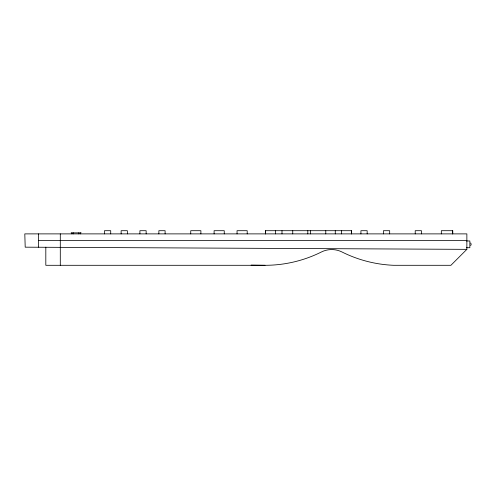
<?xml version="1.0" encoding="UTF-8"?>
<svg xmlns="http://www.w3.org/2000/svg" width="496" height="496" viewBox="0 0 496 496"><rect width="100%" height="100%" fill="white"/><g stroke="black" fill="none" stroke-linecap="round" stroke-linejoin="round"><path stroke-width="0.74" d="M470.71 245.582L471.2 244.243L470.673 242.928M466.866 249.352L25.203 247.175L24.8 233.883L466.866 233.883L466.866 249.352L450.92 265.298L393.638 265.298A126.97 126.97 0 0 1 342.035 252.005A23.114 23.114 0 0 0 321.365 252.005A125.972 125.972 0 0 1 265.031 265.298L45.812 265.298L45.812 247.175M71.12 232.86L81.146 232.86M38.434 240.529L466.866 240.529M466.414 240.975L469.848 240.975L469.848 247.715L466.414 247.715M251.1 265.106L265.031 265.298M452.774 233.883L452.774 230.702L441.328 230.702L441.328 233.883M452.395 230.702L452.395 233.883M421.457 233.883L421.457 230.702L415.22 230.702L415.22 233.883M389.67 233.883L389.67 230.702L383.439 230.702L383.439 233.883M367.164 233.883L367.164 230.702L360.927 230.702L360.927 233.883M351.552 233.883L351.552 230.702L265.459 230.702L265.459 233.883M351.385 230.702L351.385 233.883M341.57 230.702L341.57 233.883M335.277 230.702L335.277 233.883M325.773 230.702L325.773 233.883M310.459 230.702L310.459 233.883M307.805 230.702L307.805 233.883M292.745 230.702L292.745 233.883M281.995 230.702L281.995 233.883M275.441 230.702L275.441 233.883M265.627 230.702L265.627 233.883M247.206 233.883L247.206 230.702L237.051 230.702L237.051 233.883M224.254 233.883L224.254 230.702L214.105 230.702L214.105 233.883M200.886 233.883L200.886 230.702L190.737 230.702L190.737 233.883M165.1 233.883L165.1 230.702L158.869 230.702L158.869 233.883M146.14 233.883L146.14 230.702L139.909 230.702L139.909 233.883M127.367 233.883L127.367 230.702L121.136 230.702L121.136 233.883M110.713 233.883L110.713 230.702L104.482 230.702L104.482 233.883M80.327 232.86L80.327 233.883M78.777 232.86L78.777 233.883M73.489 232.86L73.489 233.883M71.951 232.86L71.951 233.883M60.295 233.883L60.295 265.298M38.434 233.883L38.434 247.175"/></g></svg>
